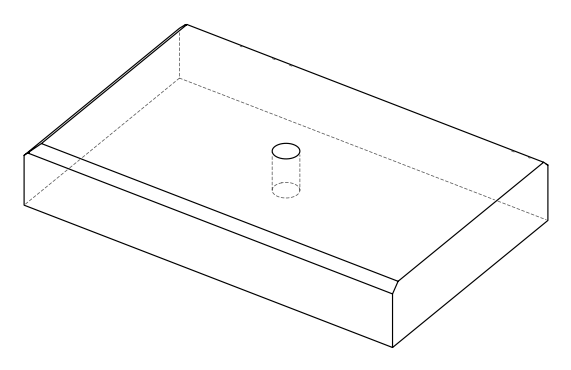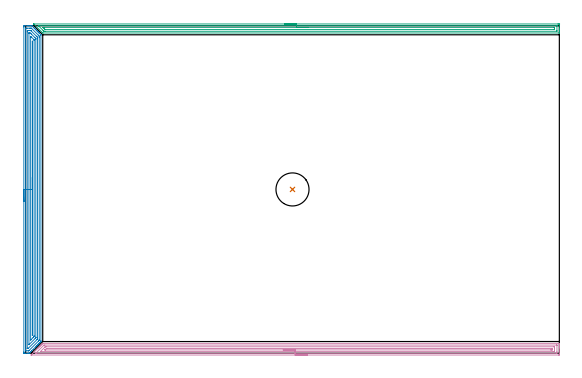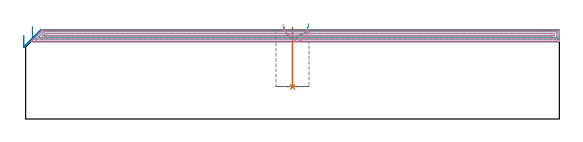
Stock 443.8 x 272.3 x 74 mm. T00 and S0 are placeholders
(PLAN: 4 operations, 1 tool changes, 37.9 min)
(1 INDEXABLE_INSERT_DRILL_BLIND_HOLE_FROM_SOLID | STEP1POCKET | NXT0302_026 | 0.2 min | 27935 mm3)
(2 AREA_MILL | FG_CHAMFER_SURFACE | UGT0205_001 | 12.97 min | 27457 mm3)
(3 AREA_MILL_1 | FG_CHAMFER_SURFACE_1 | UGT0205_001 | 10.61 min | 12159 mm3)
(4 AREA_MILL_2 | FG_CHAMFER_SURFACE_2 | UGT0205_001 | 14.11 min | 20350 mm3)
(TOOL NXT0302_026 | Index. Insert Drill 27.5mm [880-D2750L32-03] | D27.5 PA176 FL83 Z2)
(TOOL UGT0205_001 | Chamfer Mill 20 x 3 x 45 deg. | D20 FL50 Z2)
(OP 1 INDEXABLE_INSERT_DRILL_BLIND_HOLE_FROM_SOLID)
G17 G21 G94 G90
T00 M6
G54
G17 G0 G90 X221.9 Y136.2 S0 M3
G43 Z84. H1
G94 G81 G98 Z26.6 F250. R76.
G80
M5
M2
(OP 2 AREA_MILL)
G17 G21 G94 G90
T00 M6
G54
G17 G0 G90 X-1.5 Y126.15 S1061 M3
G43 Z84. H0
Z69.8
G94 G1 Y126.188 Z68.929 F250.
Y126.302 Z68.064
Y126.491 Z67.212
Y126.753 Z66.38
Y127.087 Z65.574
Y127.49 Z64.8
Y127.958 Z64.064
Y128.49 Z63.372
Y129.079 Z62.729
Y129.722 Z62.14
Y130.414 Z61.609
Y131.15 Z61.14
Y131.924 Z60.737
Y132.73 Z60.403
Y133.562 Z60.141
Y134.413 Z59.952
Y135.278 Z59.838
Y136.15 Z59.8
Y271.292
X-1.499 Y271.704 Z59.801
X-1.494 Y272.179 Z59.803
X-1.491 Y272.291 Z59.805
X-1.024 Y272.3 Z60.272
X1.626 Z62.92
X2.211 Z63.508
X2.509 Z63.805
X3.094 Z64.391
X3.392 Z64.688
X3.988 Z65.287
X4.563 Z65.862
X5.158 Y272.292 Z66.457
X5.198 Y272.29 Z66.497
X5.352 Y272.15 Z66.649
X6.75 Y270.75 Z68.05
X6.925 Y270.577 Z68.221
X7.608 Y269.892 Z68.908
X7.808 Y269.694 Z69.104
X8.467 Y269.033 Z69.767
X8.691 Y268.81 Z69.987
X9.325 Y268.175 Z70.625
X9.364 Y268.136 Z70.663
X9.574 Y267.927 Z70.871
X10.183 Y267.317 Z71.483
X10.256 Y267.245 Z71.555
X10.458 Y267.044 Z71.754
X11.042 Y266.458 Z72.342
X11.148 Y266.353 Z72.446
X11.341 Y266.161 Z72.637
X11.444 Y266.056 Z72.744
X11.531 Y265.969 Z72.83
X11.635 Y265.866 Z72.931
X12.666 Y264.834 Z73.964
X12.673 Y264.826 Z73.971
X12.695 Y264.798 Z73.99
X12.7 Y264.569 Z74.
Y10.406
X12.702 Y9.711 Z73.994
X12.693 Y9.695 Z73.986
X12.666 Y9.664 Z73.961
X12.515 Y9.514 Z73.813
X12.376 Y9.375 Z73.673
X12.224 Y9.222 Z73.519
X12.069 Y9.068 Z73.367
X11.938 Y8.937 Z73.236
X11.782 Y8.78 Z73.077
X11.623 Y8.622 Z72.921
X11.501 Y8.5 Z72.799
X11.341 Y8.338 Z72.636
X11.178 Y8.177 Z72.475
X11.064 Y8.063 Z72.361
X10.899 Y7.897 Z72.194
X10.732 Y7.731 Z72.03
X10.458 Y7.457 Z71.756
X10.287 Y7.285 Z71.583
X9.745 Y6.745 Z71.045
X9.395 Y6.393 Z70.691
X8.827 Y5.827 Z70.127
X8.102 Y5.102 Z69.402
X6.272 Y3.272 Z67.571
X4.934 Y1.934 Z66.233
X4.043 Y1.042 Z65.342
X3.354 Y0.354 Z64.654
X3.147 Y0.15 Z64.447
X2.997 Y0.009 Z64.296
X2.95 Y0.007 Z64.249
X2.653 Y0. Z63.952
X2.221 Z63.52
X1.626 Z62.921
X-0.439 Z60.859
X-1.024 Y0.001 Z60.271
X-1.242 Y0.003 Z60.053
X-1.491 Y0.009 Z59.805
X-1.494 Y0.122 Z59.802
X-1.499 Y0.596 Z59.801
X-1.5 Y1.077 Z59.8
Y136.15
X-0.086 Z61.214
Y269.92
X-0.084 Y270.129 Z61.216
X-0.082 Y270.233 Z61.218
X-0.079 Y270.277 Z61.221
X-0.01 Y270.29 Z61.29
X0.368 Y270.298 Z61.668
X0.742 Y270.299 Z62.042
X1.249 Y270.3 Z62.549
X3.016 Z64.316
X3.899 Z65.199
X4.275 Y270.297 Z65.575
X4.651 Y270.29 Z65.951
X4.752 Y270.286 Z66.052
X4.805 Y270.238 Z66.105
X4.914 Y270.133 Z66.214
X5.13 Y269.92 Z66.43
X10.481 Y264.569 Z71.781
X11.279 Y263.74 Z72.579
X11.28 Y263.677 Z72.58
X11.286 Y262.841 Z72.586
Y262.786
Y11.298
X11.282 Y10.88 Z72.582
X11.279 Y10.777 Z72.579
X11.272 Y10.734 Z72.572
X11.246 Y10.704 Z72.546
X11.148 Y10.601 Z72.448
X10.956 Y10.406 Z72.256
X10.706 Y10.155 Z72.006
X2.718 Y2.168 Z64.018
X2.648 Y2.099 Z63.948
X2.591 Y2.047 Z63.891
X2.553 Y2.015 Z63.853
X2.509 Y2.01 Z63.809
X2. Y2.001 Z63.3
X0.234 Z61.534
X0.023 Y2.006 Z61.323
X-0.071 Y2.01 Z61.229
X-0.084 Y2.322 Z61.216
X-0.085 Y2.38 Z61.215
X-0.086 Y3.216 Z61.214
Y136.15
X1.329 Z62.629
Y267.245
Y267.544
X1.334 Y268.136 Z62.634
X1.336 Y268.277 Z62.636
X1.471 Y268.292 Z62.771
X1.626 Y268.296 Z62.926
X2.347 Y268.3 Z63.647
X3.23 Z64.53
X3.392 Z64.692
X4.117 Y268.296 Z65.417
X4.275 Y268.29 Z65.575
X4.319 Y268.27 Z65.619
X4.367 Y268.227 Z65.667
X4.463 Y268.136 Z65.763
X8.923 Y263.677 Z70.223
X9.574 Y263.019 Z70.874
X9.799 Y262.786 Z71.099
X9.865 Y262.706 Z71.165
X9.867 Y262.635 Z71.167
X9.87 Y262.488 Z71.17
X9.871 Y261.894 Z71.171
X9.872 Y261.594 Z71.172
X9.871 Y12.782 Z71.171
X9.87 Y12.19 Z71.17
X9.867 Y11.894 Z71.167
X9.865 Y11.794 Z71.165
X9.807 Y11.718 Z71.107
X9.574 Y11.476 Z70.874
X9.487 Y11.387 Z70.787
X2.263 Y4.163 Z63.563
X2.133 Y4.041 Z63.433
X2.109 Y4.02 Z63.409
X2.057 Y4.01 Z63.357
X1.949 Y4.005 Z63.249
X1.787 Y4.001 Z63.087
X1.626 Z62.926
X1.464 Y4.005 Z62.764
X1.357 Y4.01 Z62.657
X1.334 Y4.015 Z62.634
X1.333 Y4.028 Z62.633
X1.331 Y4.064 Z62.631
X1.329 Y4.163 Z62.629
Y136.15
X2.743 Z64.043
Y266.116
X2.745 Y266.21 Z64.045
X2.747 Y266.267 Z64.047
X2.75 Y266.29 Z64.05
X2.77 Y266.292 Z64.07
X2.977 Y266.296 Z64.277
X3.392 Y266.299 Z64.692
X3.446 Y266.298 Z64.746
X3.866 Y266.274 Z65.166
X4.275 Y265.871 Z65.575
X4.69 Y265.461 Z65.99
X7.808 Y262.343 Z69.108
X8.254 Y261.894 Z69.554
X8.405 Y261.734 Z69.705
X8.451 Y261.684 Z69.751
X8.453 Y261.647 Z69.753
X8.455 Y261.566 Z69.755
X8.457 Y261.239 Z69.757
Y261.002
Y13.318
X8.456 Y13.081 Z69.756
X8.453 Y12.918 Z69.753
X8.45 Y12.837 Z69.75
X8.443 Y12.804 Z69.743
X8.419 Y12.777 Z69.719
X8.266 Y12.619 Z69.566
X7.841 Y12.19 Z69.141
X2.876 Y7.225 Z64.176
X2.79 Y7.142 Z64.09
X2.753 Y7.109 Z64.053
X2.749 Y7.108 Z64.049
X2.747 Y7.112 Z64.047
X2.745 Y7.145 Z64.045
X2.743 Y7.227 Z64.043
Y7.494
Y136.15
X4.157 Z65.457
Y263.025
X4.158 Y263.264 Z65.458
X4.161 Y263.423 Z65.461
X4.165 Y263.526 Z65.465
X4.183 Y263.512 Z65.483
X4.275 Y263.424 Z65.575
X4.916 Y262.786 Z66.216
X6.7 Y261.002 Z68.
X6.925 Y260.775 Z68.225
X7.005 Y260.69 Z68.305
X7.022 Y260.668 Z68.322
X7.036 Y260.626 Z68.336
X7.039 Y260.468 Z68.339
X7.042 Y260.23 Z68.342
X7.043 Y14.746 Z68.343
X7.039 Y13.973 Z68.339
X7.037 Y13.86 Z68.337
X6.925 Y13.735 Z68.225
X6.604 Y13.406 Z67.904
X6.283 Y13.081 Z67.583
X6.162 Y12.96 Z67.462
X4.5 Y11.298 Z65.8
X4.386 Y11.186 Z65.686
X4.275 Y11.078 Z65.575
X4.171 Y10.981 Z65.471
X4.162 Y11.179 Z65.462
X4.159 Y11.298 Z65.459
X4.157 Y11.417 Z65.457
Y136.15
X5.571 Z66.871
Y258.802
X5.575 Y259.218 Z66.875
X5.577 Y259.276 Z66.877
X5.6 Y259.554 Z66.9
X5.623 Y259.218 Z66.923
X5.626 Y259.16 Z66.926
X5.628 Y258.744 Z66.928
Y15.699
X5.622 Y15.289 Z66.922
X5.61 Y14.865 Z66.91
X5.601 Y14.852 Z66.901
X5.594 Y14.844 Z66.894
X5.582 Y14.838 Z66.882
X5.577 Z66.877
X5.575 Y14.843 Z66.875
X5.573 Y14.865 Z66.873
X5.571 Y15.282 Z66.871
Y136.15
Y137.022 Z66.909
Y137.886 Z67.023
Y138.738 Z67.212
Y139.57 Z67.474
Y140.376 Z67.808
Y141.15 Z68.211
Y141.886 Z68.68
Y142.578 Z69.211
Y143.221 Z69.8
Y143.81 Z70.443
Y144.342 Z71.135
Y144.81 Z71.871
Y145.213 Z72.645
Y145.547 Z73.451
Y145.809 Z74.283
Y145.998 Z75.135
Y146.112 Z76.
Y146.15 Z76.871
G0 Z84.
M5
M2
(OP 3 AREA_MILL_1)
G17 G21 G94 G90
T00 M6
G54
G17 G0 G90 X215.25 Y273.8 S1061 M3
G43 Z84. H0
Z76.5
G94 G1 X215.288 Z75.628 F250.
X215.402 Z74.764
X215.591 Z73.912
X215.853 Z73.08
X216.187 Z72.274
X216.59 Z71.5
X217.058 Z70.764
X217.589 Z70.072
X218.179 Z69.429
X218.822 Z68.84
X219.514 Z68.308
X220.25 Z67.84
X221.024 Z67.437
X221.83 Z67.103
X222.662 Z66.841
X223.513 Z66.652
X224.378 Z66.538
X225.25 Z66.5
X442.563
X443.184 Y273.798 Z66.502
X443.794 Y273.793 Z66.505
X443.797 Y273.791 Z66.506
X443.8 Y273.178 Z67.119
Y269.603 Z70.691
Y269.048 Z71.249
Y268.71 Z71.587
Y268.154 Z72.142
Y267.816 Z72.479
Y267.14 Z73.16
Y266.771 Z73.529
X443.793 Y266.364 Z73.928
X443.79 Y266.302 Z73.988
X443.631 Y266.3 Z74.
X14.461
X14.196 Y266.305 Z73.991
X13.578 Y266.922 Z73.378
X7.018 Y273.481 Z66.817
X6.873 Y273.625 Z66.672
X6.72 Y273.783 Z66.515
X6.717 Y273.795 Z66.503
X6.72 Y273.799 Z66.499
X225.25 Y273.8 Z66.5
Y272.386 Z67.914
X441.398 Y272.385 Z67.915
X441.5 Y272.384 Z67.916
X441.702 Y272.379 Z67.921
X441.791 Y272.371 Z67.929
X441.794 Y272.341 Z67.959
X441.797 Y272.284 Z68.016
X441.8 Y271.882 Z68.418
X441.799 Y268.308 Z71.992
X441.793 Y267.816 Z72.484
X441.79 Y267.722 Z72.578
X441.601 Y267.717 Z72.583
X441.499 Y267.715 Z72.585
X16.247 Y267.714 Z72.586
X15.454 Y267.715 Z72.585
X15.354 Y267.717 Z72.583
X15.257 Y267.721 Z72.579
X15.146 Y267.816 Z72.484
X14.461 Y268.49 Z71.81
X10.888 Y272.061 Z68.239
X10.668 Y272.284 Z68.016
X10.597 Y272.361 Z67.939
X10.583 Y272.379 Z67.921
X10.618 Y272.382 Z67.918
X10.685 Y272.384 Z67.916
X10.787 Y272.386 Z67.914
X10.888
X225.25
Y270.972 Z69.328
X439.138 Y270.971 Z69.329
X439.612 Y270.969 Z69.331
X439.769 Y270.966 Z69.334
X439.788 Y270.965 Z69.335
X439.792 Y270.911 Z69.389
X439.797 Y270.811 Z69.489
X439.799 Y270.685 Z69.615
X439.8 Y270.497 Z69.803
X439.798 Y269.417 Z70.883
X439.79 Y269.227 Z71.073
X439.78 Y269.135 Z71.165
X439.73 Y269.133 Z71.167
X439.612 Y269.131 Z71.169
X439.193 Y269.129 Z71.171
X16.484
X16.366 Y269.13 Z71.17
X16.307 Y269.133 Z71.167
X16.282 Y269.135 Z71.165
X16.247 Y269.161 Z71.139
X15.798 Y269.603 Z70.697
X15.354 Y270.045 Z70.255
X14.903 Y270.497 Z69.803
X14.461 Y270.943 Z69.357
X14.447 Y270.964 Z69.336
X14.461 Y270.965 Z69.335
X14.881 Y270.97 Z69.33
X15.354 Y270.971 Z69.329
X15.773 Y270.972 Z69.328
X225.25
X226.121 Z69.367
X226.986 Z69.48
X227.838 Z69.669
X228.67 Z69.932
X229.476 Z70.265
X230.25 Z70.668
X230.986 Z71.137
X231.678 Z71.668
X232.321 Z72.257
X232.91 Z72.901
X233.441 Z73.593
X233.91 Z74.328
X234.313 Z75.102
X234.647 Z75.908
X234.909 Z76.74
X235.098 Z77.592
X235.212 Z78.457
X235.25 Z79.328
G0 Z84.
M5
M2
(OP 4 AREA_MILL_2)
G17 G21 G94 G90
T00 M6
G54
G17 G0 G90 X234.15 Y-1.5 S1061 M3
G43 Z84. H0
Z74.3
G94 G1 X234.112 Z73.428 F250.
X233.998 Z72.563
X233.809 Z71.712
X233.547 Z70.88
X233.213 Z70.074
X232.81 Z69.3
X232.341 Z68.564
X231.81 Z67.872
X231.221 Z67.229
X230.578 Z66.64
X229.886 Z66.108
X229.15 Z65.64
X228.376 Z65.237
X227.57 Z64.903
X226.738 Z64.641
X225.886 Z64.452
X225.021 Z64.338
X224.15 Z64.3
X4.512 Y-1.499
X4.513 Y-1.495 Z64.304
X4.68 Y-1.321 Z64.479
X5.237 Y-0.761 Z65.036
X5.826 Y-0.174 Z65.626
X6.412 Y0.413 Z66.211
X6.707 Y0.707 Z66.507
X7.361 Y1.362 Z67.161
X8.255 Y2.256 Z68.055
X9.149 Y3.15 Z68.949
X9.936 Y3.937 Z69.735
X10.043 Y4.045 Z69.841
X10.382 Y4.382 Z70.181
X10.59 Y4.59 Z70.39
X10.817 Y4.818 Z70.616
X10.937 Y4.939 Z70.735
X11.111 Y5.112 Z70.91
X11.384 Y5.385 Z71.183
X11.55 Y5.552 Z71.347
X11.714 Y5.715 Z71.513
X11.831 Y5.832 Z71.63
X11.991 Y5.993 Z71.788
X12.148 Y6.149 Z71.947
X12.278 Y6.279 Z72.077
X12.431 Y6.433 Z72.229
X12.582 Y6.583 Z72.381
X12.725 Y6.726 Z72.524
X12.872 Y6.874 Z72.669
X13.016 Y7.017 Z72.815
X13.172 Y7.173 Z72.971
X13.312 Y7.314 Z73.11
X13.45 Y7.452 Z73.249
X13.619 Y7.62 Z73.418
X13.753 Y7.755 Z73.551
X13.885 Y7.886 Z73.683
X14.066 Y8.067 Z73.865
X14.199 Y8.197 Z73.993
X14.202
X14.513 Y8.2 Z74.
X443.62
X443.794 Y8.199 Z73.989
X443.795 Y8.198
X443.8 Y7.842 Z73.642
Y7.582 Z73.382
Y6.874 Z72.669
Y5.639 Z71.436
Y5.112 Z70.907
Y4.494 Z70.29
Y-0.792 Z65.006
X443.797 Y-1.055 Z64.743
X443.79 Y-1.492 Z64.306
X443.62 Y-1.495 Z64.303
X443.173 Y-1.5 Z64.3
X224.15
Y-0.086 Z65.714
X8.613
X8.429 Y-0.083 Z65.717
X8.384 Y-0.081 Z65.719
X8.379 Y-0.079 Z65.721
Y-0.076 Z65.724
X8.396 Y-0.056 Z65.744
X8.488 Y0.038 Z65.838
X8.583 Y0.134 Z65.934
X14.7 Y6.25 Z72.05
X14.96 Y6.507 Z72.307
X15.149 Y6.688 Z72.488
X15.256 Y6.779 Z72.579
X15.944 Y6.786 Z72.586
X441.476 Y6.785 Z72.585
X441.762 Y6.78 Z72.58
X441.79 Y6.779 Z72.579
X441.794 Y6.757 Z72.557
X441.798 Y6.722 Z72.522
X441.799 Y6.688 Z72.488
X441.8 Y6.465 Z72.265
Y1.18 Z66.98
X441.798 Y0.707 Z66.507
X441.793 Y0.305 Z66.105
X441.778 Y-0.079 Z65.721
X441.385 Y-0.084 Z65.716
X441.295 Y-0.085 Z65.715
X224.15 Y-0.086 Z65.714
Y1.328 Z67.128
X12.541 Y1.329 Z67.129
X12.314 Y1.332 Z67.132
X12.278 Y1.334 Z67.134
X12.248 Y1.338 Z67.138
X12.262 Y1.358 Z67.158
X12.278 Y1.378 Z67.178
X15.934 Y5.034 Z70.834
X16.014 Y5.112 Z70.912
X16.26 Y5.349 Z71.149
X16.491 Y5.365 Z71.165
X16.748 Y5.367 Z71.167
X17.379 Y5.371 Z71.171
X439.334
X439.597
X439.685 Y5.369 Z71.169
X439.754 Y5.366 Z71.166
X439.79 Y5.362 Z71.162
X439.792 Y5.311 Z71.111
X439.797 Y5.112 Z70.912
X439.8 Y4.913 Z70.713
Y4.231 Z70.031
Y2.269 Z68.069
X439.797 Y1.588 Z67.388
X439.793 Y1.395 Z67.195
X439.785 Y1.335 Z67.135
X439.729 Y1.333 Z67.133
X439.597 Y1.331 Z67.131
X438.967 Y1.329 Z67.129
X438.703 Y1.328 Z67.128
X224.15
Y2.743 Z68.543
X16.242
X16.185 Y2.744 Z68.544
X16.134 Y2.747 Z68.547
X16.112 Y2.749 Z68.549
X16.118 Y2.759 Z68.559
X16.21 Y2.859 Z68.659
X16.28 Y2.931 Z68.731
X17.236 Y3.885 Z69.685
X17.28 Y3.925 Z69.725
X17.305 Y3.944 Z69.744
X17.335 Y3.95 Z69.75
X17.642 Y3.955 Z69.755
X17.92 Y3.957 Z69.757
X437.194
X437.66 Y3.953 Z69.753
X437.76 Y3.95 Z69.75
X437.79 Y3.942 Z69.742
X437.794 Y3.893 Z69.693
X437.797 Y3.786 Z69.586
X437.8 Y3.359 Z69.159
X437.797 Y2.914 Z68.714
X437.794 Y2.805 Z68.605
X437.79 Y2.757 Z68.557
X437.736 Y2.75 Z68.55
X437.528 Y2.746 Z68.546
X436.915 Y2.743 Z68.543
X436.638
X224.15
X223.278 Z68.581
X222.413 Z68.695
X221.562 Z68.883
X220.73 Z69.146
X219.924 Z69.48
X219.15 Z69.882
X218.414 Z70.351
X217.722 Z70.882
X217.079 Z71.472
X216.489 Z72.115
X215.958 Z72.807
X215.49 Z73.543
X215.087 Z74.316
X214.753 Z75.122
X214.491 Z75.954
X214.302 Z76.806
X214.188 Z77.671
X214.15 Z78.543
G0 Z84.
M5
M2
